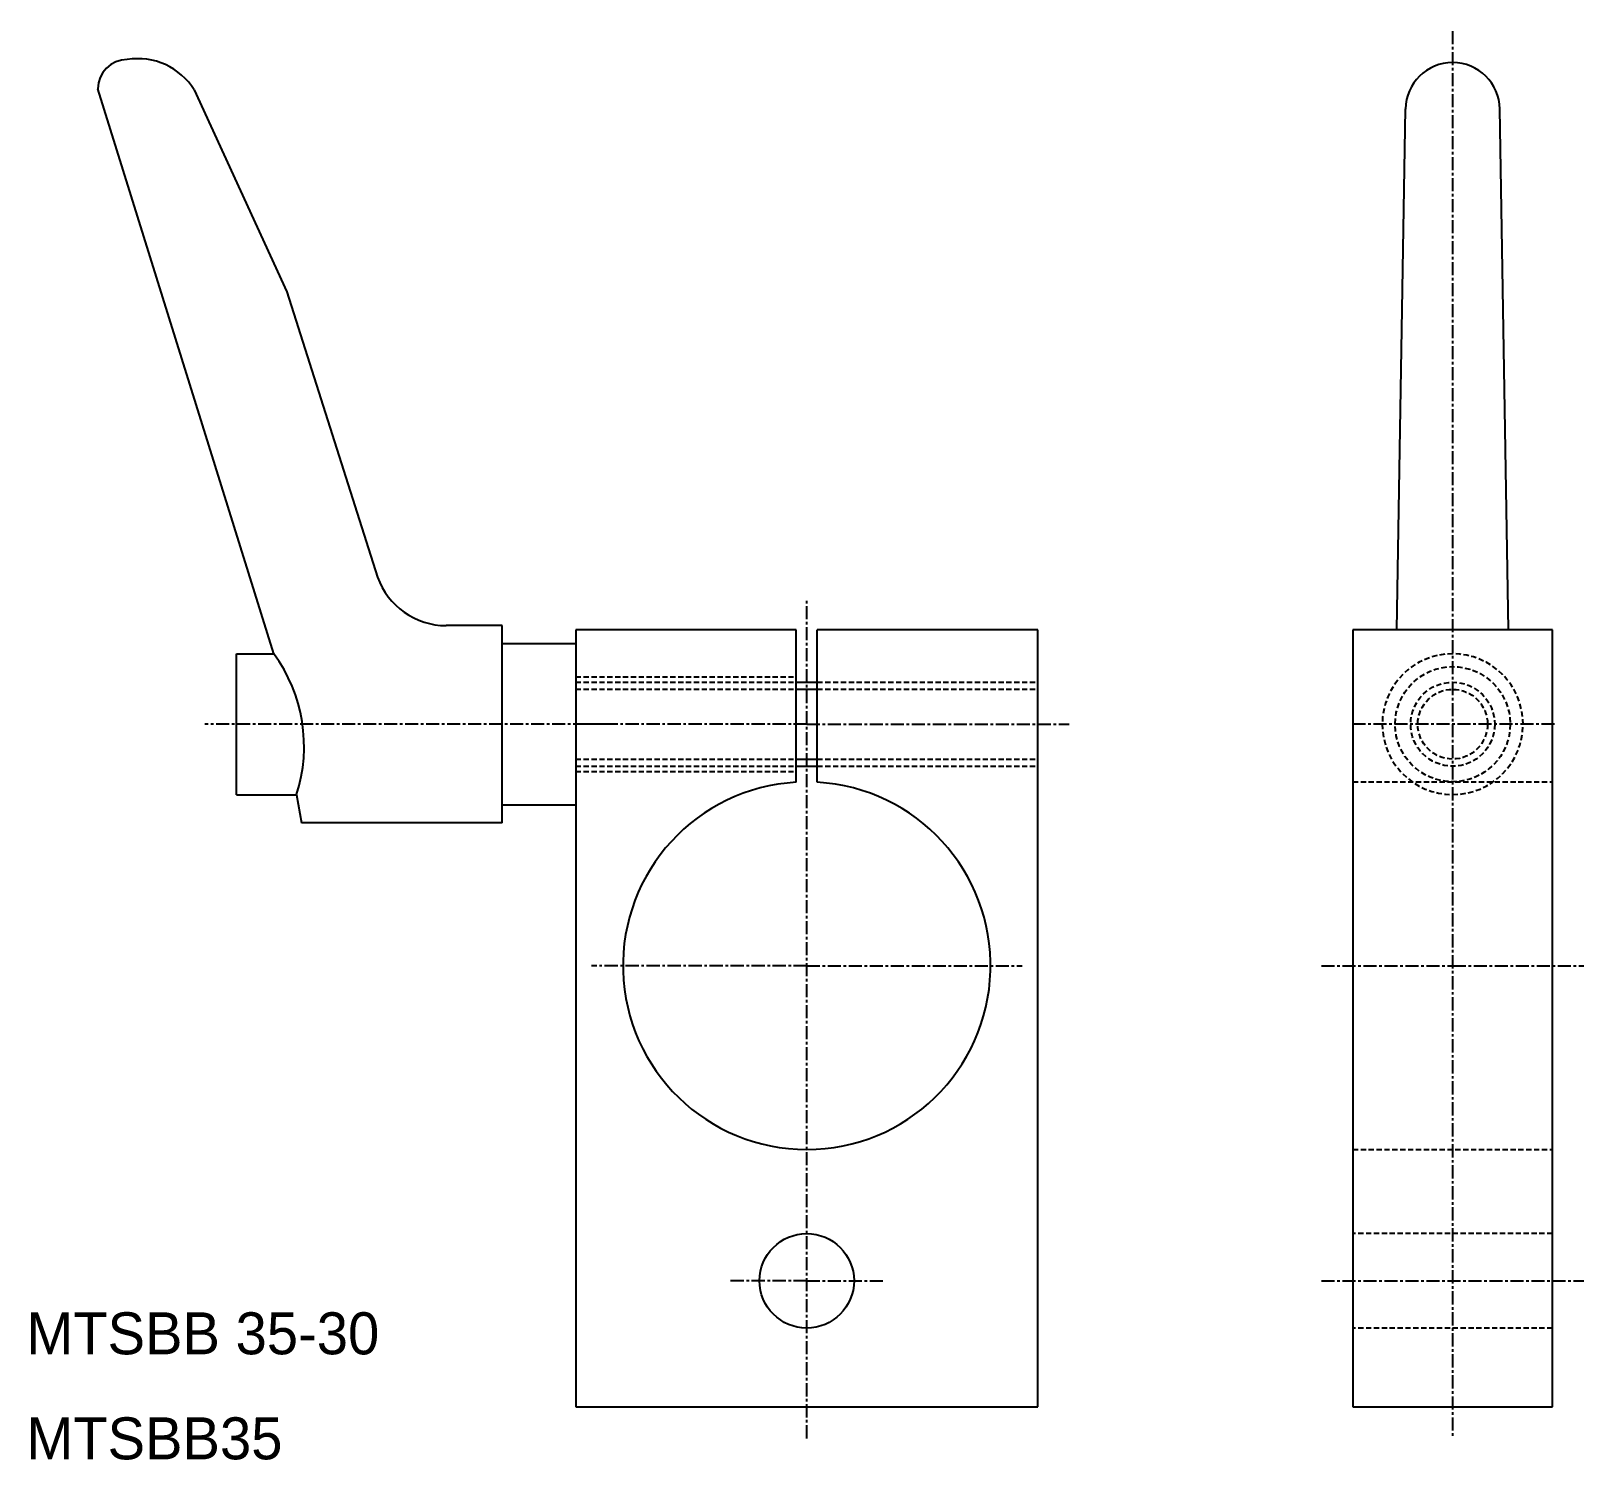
# Model space of a CAD drawing. Extents: x 10 to 158, y 10 to 146.
import ezdxf

# ---------------------------------------------------------------- set-up
doc = ezdxf.new("R2010")
doc.units = 0
doc.linetypes.add('CENTER', pattern=[2, 1.25, -0.25, 0.25, -0.25])
doc.linetypes.add('DASHED', pattern=[0.75, 0.5, -0.25])
doc.layers.get('0').update_dxf_attribs({"linetype": 'CONTINUOUS'})
doc.layers.add('CENTER', color=1, linetype='CENTER')

msp = doc.modelspace()

# ---------------------------------------------------------------- linework, layer by layer
at = {"color": 7, "linetype": 'CONTINUOUS'}
for p, q in [((33.56, 86.71), (16.8, 140.49)), ((25.98, 140.39), (34.8, 121.17)), ((140.47, 89), (141.3, 138.58)), ((151.13, 89), (150.3, 138.58)), ((34.8, 121.17), (43.43, 94)), ((55.3, 89.39), (49.98, 89.39)), ((55.3, 87.67), (55.3, 89.39)), ((62.3, 89), (62.3, 15)), ((83.3, 89), (62.3, 89)), ((83.3, 84), (83.3, 89)), ((106.3, 89), (85.3, 89)), ((85.3, 84), (85.3, 89)), ((106.3, 15), (106.3, 89)), ((136.3, 89), (136.3, 15)), ((140.47, 89), (136.3, 89)), ((151.13, 89), (140.47, 89)), ((155.3, 89), (151.13, 89)), ((155.3, 15), (155.3, 89)), ((55.3, 72.33), (55.3, 87.67)), ((55.3, 87.67), (62.3, 87.67)), ((30, 73.29), (30, 86.71)), ((30, 86.71), (33.56, 86.71)), ((83.3, 83.32), (83.3, 84)), ((83.3, 84), (85.3, 84)), ((83.3, 76.68), (83.3, 83.32)), ((85.3, 83.32), (85.3, 84)), ((85.3, 76.68), (85.3, 83.32)), ((83.3, 76), (83.3, 76.68)), ((83.3, 76), (85.3, 76)), ((83.3, 74.47), (83.3, 76)), ((85.3, 76), (85.3, 76.68)), ((85.3, 74.47), (85.3, 76)), ((30, 73.29), (35.72, 73.29)), ((35.72, 73.29), (36.18, 70.61)), ((55.3, 72.33), (62.3, 72.33)), ((55.3, 70.61), (55.3, 72.33)), ((55.3, 70.61), (36.18, 70.61)), ((62.3, 15), (106.3, 15)), ((136.3, 15), (155.3, 15))]:
    msp.add_line(p, q, dxfattribs=at)
at = {"color": 3, "linetype": 'DASHED'}
for p, q in [((62.3, 84.5), (83.3, 84.5)), ((62.3, 84), (83.3, 84)), ((62.3, 83.32), (83.3, 83.32)), ((85.3, 84), (106.3, 84)), ((85.3, 83.32), (106.3, 83.32)), ((62.3, 76.68), (83.3, 76.68)), ((62.3, 76), (83.3, 76)), ((62.3, 75.5), (83.3, 75.5)), ((85.3, 76.68), (106.3, 76.68)), ((85.3, 76), (106.3, 76)), ((136.3, 74.5), (155.3, 74.5)), ((136.3, 39.5), (155.3, 39.5)), ((155.3, 31.5), (136.3, 31.5)), ((155.3, 22.5), (136.3, 22.5))]:
    msp.add_line(p, q, dxfattribs=at)
at = {"color": 3, "linetype": 'CONTINUOUS'}
for p, q in [((83.3, 83.32), (85.3, 83.32)), ((83.3, 76.68), (85.3, 76.68))]:
    msp.add_line(p, q, dxfattribs=at)
at = {"color": 3, "linetype": 'DASHED'}
for radius in [5.48, 4, 3.32]:
    msp.add_circle((145.8, 80), radius, dxfattribs=at)
at = {"color": 7, "linetype": 'CONTINUOUS'}
msp.add_circle((84.3, 27), 4.5, dxfattribs=at)
for centre, radius, start, end in [((19.6, 140.49), 2.8, 90, 180), ((20.6, 137.02), 6.35, 32.0638, 99.0483), ((145.8, 138.5), 4.5, 0.9599, 179.0401), ((49.98, 96.35), 6.96, 199.7229, 270), ((21.47, 77.88), 14.97, 342.1488, 36.1383), ((84.3, 57), 17.5, 93.2758, 86.7242)]:
    msp.add_arc(centre, radius, start, end, dxfattribs=at)
at = {"color": 3, "linetype": 'DASHED'}
for start, end in [(90, 270), (270, 90)]:
    msp.add_arc((145.8, 80), 6.7, start, end, dxfattribs=at)
at = {"layer": 'CENTER', "color": 1, "linetype": 'CENTER'}
for p, q in [((145.8, 146), (145.8, 80)), ((84.3, 12), (84.3, 92)), ((65.3, 80), (27, 80)), ((84.3, 80), (62.3, 80)), ((84.3, 80), (109.3, 80)), ((155.5, 80), (136.1, 80)), ((145.8, 80), (145.8, 12)), ((84.3, 57), (63.8, 57)), ((84.3, 57), (104.8, 57)), ((133.3, 57), (145.8, 57)), ((145.8, 57), (158.3, 57)), ((84.3, 27), (76.8, 27)), ((84.3, 27), (91.8, 27)), ((133.3, 27), (158.3, 27))]:
    msp.add_line(p, q, dxfattribs=at)

# ---------------------------------------------------------------- texts
at = {"color": 7, "linetype": 'CONTINUOUS'}
for s, p in [('MTSBB 35-30', (10, 20)), ('MTSBB35', (10, 10))]:
    msp.add_text(s, height=4, dxfattribs=at).set_placement(p)

doc.saveas('drawing.dxf')
